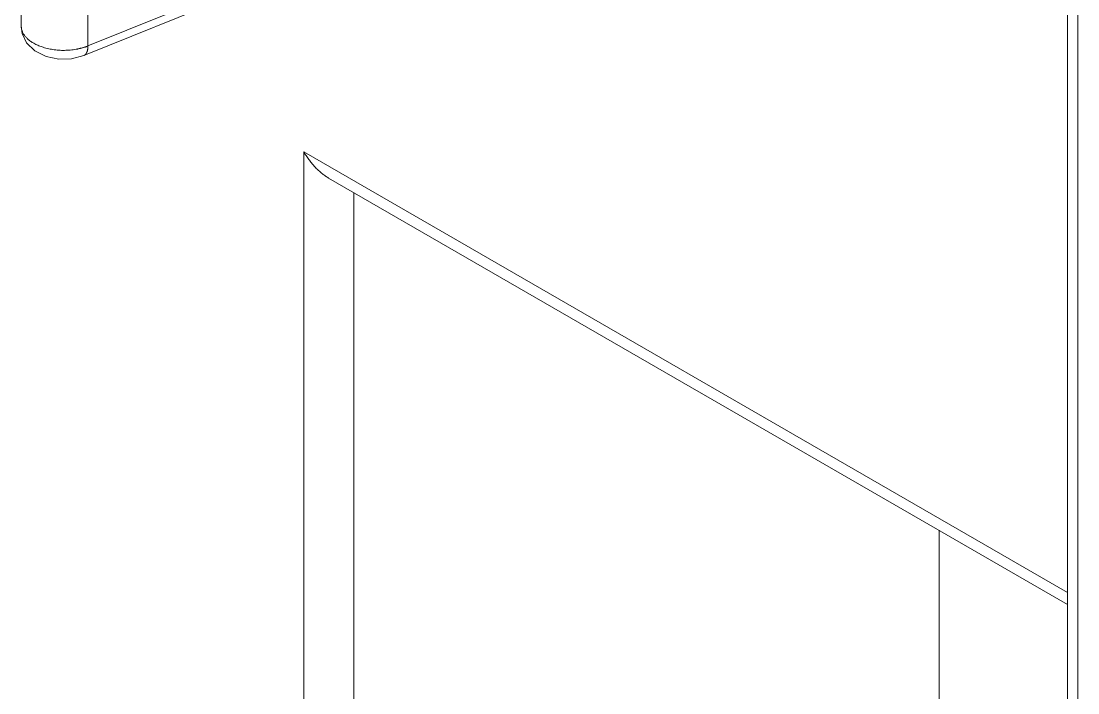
# Model space of a CAD drawing. Header units: inches. Extents: x 67248 to 85686, y -40174 to -31152.
# Drawn here: x 82416.54 to 82432.67, y -33369.74 to -33359.47 of the extents above; entities that cross this region are included whole.
import ezdxf

# ---------------------------------------------------------------- set-up
doc = ezdxf.new("R2010")
doc.units = ezdxf.units.IN
doc.header["$MEASUREMENT"] = 0

# ---------------------------------------------------------------- blocks, each defined once
blk = doc.blocks.new('ET200S')
at = {"lineweight": 0}
for p, q in [((42.288, 50.006), (42.288, -46.749)), ((42.434, 49.802), (42.434, -46.953)), ((33.26, 19.784), (28.442, 17.837)), ((33.185, 19.642), (28.383, 17.7)), ((27.498, 18.12), (27.498, 19.263)), ((27.498, 18.121), (27.512, 18.014)), ((27.512, 18.014), (27.575, 17.882)), ((27.575, 17.882), (27.691, 17.767)), ((27.691, 17.767), (27.852, 17.686)), ((27.852, 17.686), (28.031, 17.65)), ((28.031, 17.65), (28.211, 17.655)), ((28.211, 17.655), (28.383, 17.7)), ((31.493, 16.34), (31.493, -18.183)), ((31.493, 16.34), (42.288, 10.107)), ((31.844, 15.968), (42.288, 9.938)), ((32.2, 15.762), (32.2, -18.183)), ((40.473, 10.986), (40.473, 3.944))]:
    blk.add_line(p, q, dxfattribs=at)
for points in [[(28.383, 17.701), (28.384, 17.701), (28.386, 17.702), (28.388, 17.703), (28.39, 17.704), (28.392, 17.705), (28.394, 17.706), (28.396, 17.707), (28.398, 17.709), (28.399, 17.71), (28.401, 17.711), (28.403, 17.713), (28.404, 17.714), (28.406, 17.716), (28.408, 17.718), (28.409, 17.719), (28.411, 17.721), (28.412, 17.723), (28.414, 17.725), (28.415, 17.727), (28.416, 17.729), (28.418, 17.731), (28.419, 17.733), (28.42, 17.735), (28.421, 17.737), (28.422, 17.739), (28.423, 17.741), (28.424, 17.743), (28.425, 17.745), (28.426, 17.747), (28.427, 17.749), (28.428, 17.752), (28.429, 17.754), (28.43, 17.757), (28.432, 17.761), (28.433, 17.764), (28.434, 17.768), (28.435, 17.771), (28.436, 17.775), (28.437, 17.779), (28.437, 17.782), (28.438, 17.786), (28.439, 17.789), (28.439, 17.793), (28.44, 17.797), (28.44, 17.8), (28.441, 17.804), (28.441, 17.807), (28.441, 17.811), (28.442, 17.815), (28.442, 17.818), (28.442, 17.822), (28.442, 17.826), (28.442, 17.829), (28.442, 17.833), (28.442, 18.98)], [(28.294, 17.793), (28.274, 17.789), (28.254, 17.786), (28.233, 17.783), (28.213, 17.78), (28.193, 17.778), (28.172, 17.777), (28.152, 17.775), (28.131, 17.775), (28.11, 17.774), (28.09, 17.774), (28.069, 17.774), (28.048, 17.775), (28.027, 17.776), (28.007, 17.778), (27.986, 17.78), (27.965, 17.783), (27.946, 17.785), (27.926, 17.789), (27.906, 17.792), (27.887, 17.796), (27.868, 17.801), (27.848, 17.805), (27.829, 17.811), (27.81, 17.817), (27.795, 17.822), (27.779, 17.827), (27.764, 17.833), (27.749, 17.839), (27.734, 17.845), (27.72, 17.852), (27.705, 17.859), (27.691, 17.866), (27.677, 17.874), (27.666, 17.88), (27.655, 17.887), (27.644, 17.894), (27.634, 17.901), (27.623, 17.908), (27.613, 17.916), (27.604, 17.924), (27.594, 17.933), (27.585, 17.941), (27.576, 17.95), (27.569, 17.957), (27.562, 17.965), (27.556, 17.972), (27.55, 17.98), (27.544, 17.988), (27.538, 17.996), (27.533, 18.004), (27.528, 18.013), (27.523, 18.021), (27.519, 18.03), (27.515, 18.039), (27.511, 18.048), (27.508, 18.057), (27.506, 18.066), (27.504, 18.075), (27.502, 18.084), (27.5, 18.093), (27.499, 18.102), (27.498, 18.111), (27.498, 18.12)], [(28.442, 17.837), (28.435, 17.834), (28.429, 17.831), (28.422, 17.829), (28.415, 17.826), (28.408, 17.824), (28.401, 17.821), (28.394, 17.819), (28.387, 17.817), (28.38, 17.815), (28.373, 17.812), (28.366, 17.81), (28.359, 17.808), (28.352, 17.806), (28.344, 17.805), (28.337, 17.803), (28.33, 17.801), (28.323, 17.799), (28.316, 17.798), (28.309, 17.796), (28.301, 17.794), (28.294, 17.793)], [(31.844, 15.967), (31.833, 15.974), (31.821, 15.981), (31.81, 15.989), (31.799, 15.996), (31.788, 16.004), (31.777, 16.012), (31.766, 16.02), (31.756, 16.028), (31.745, 16.037), (31.735, 16.045), (31.724, 16.055), (31.713, 16.064), (31.702, 16.074), (31.691, 16.084), (31.681, 16.094), (31.67, 16.105), (31.66, 16.115), (31.65, 16.126), (31.64, 16.137), (31.63, 16.148), (31.621, 16.159), (31.611, 16.17), (31.602, 16.181), (31.592, 16.193), (31.582, 16.206), (31.572, 16.219), (31.563, 16.232), (31.553, 16.245), (31.544, 16.258), (31.535, 16.271), (31.526, 16.285), (31.517, 16.298), (31.509, 16.312), (31.501, 16.326), (31.493, 16.34)]]:
    blk.add_lwpolyline(points, dxfattribs=at)

msp = doc.modelspace()

# ---------------------------------------------------------------- block references
at = {"xscale": 1.08, "yscale": 1.08, "zscale": 1.08}
msp.add_blockref('ET200S', (82386.84, -33379.117, 0.332), dxfattribs=at)

doc.saveas('drawing.dxf')
